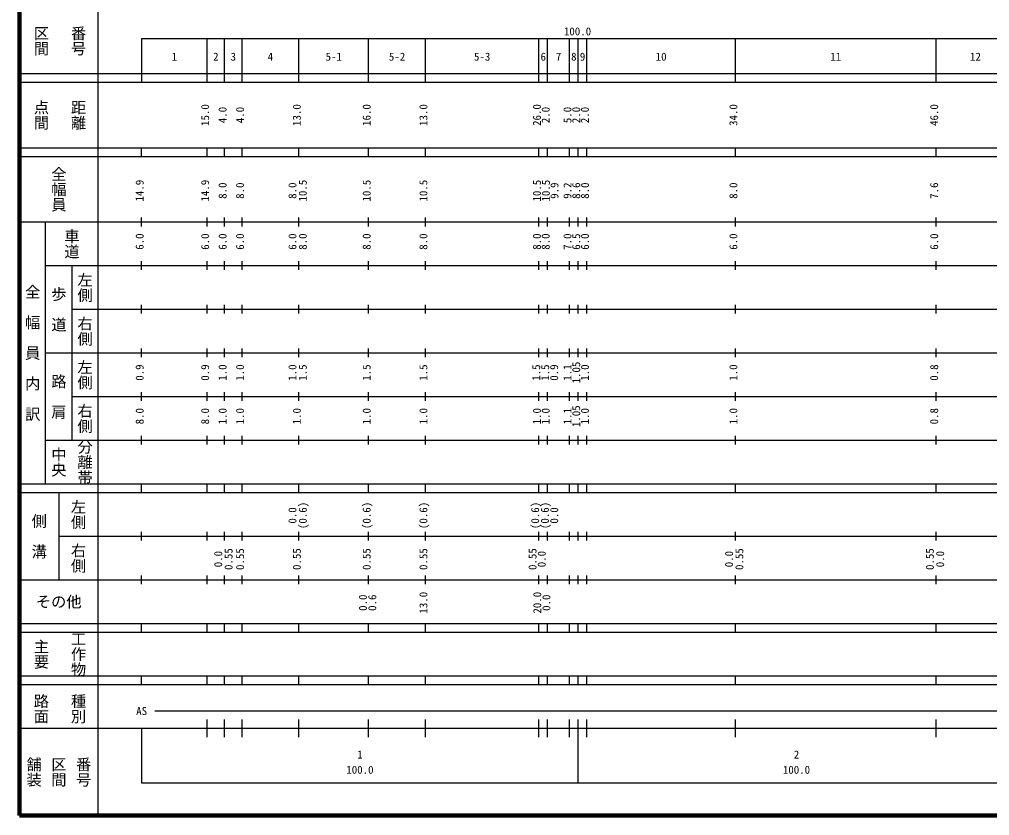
# Model space of a CAD drawing. Units: millimetres on the paper, enlarged 1000 times. Extents: x 40000 to 680000, y 20000 to 380000.
# Drawn here: x 40000 to 262234, y 20000 to 202409 of the extents above; entities that cross this region are included whole.
import ezdxf
from ezdxf.enums import TextEntityAlignment as Align

# ---------------------------------------------------------------- set-up
doc = ezdxf.new("R2010")
doc.units = ezdxf.units.MM
doc.header["$LTSCALE"] = 1000
doc.layers.add('M-TTL', color=2, linetype='Continuous', lineweight=140)
doc.layers.add('M-TTL-BAND', color=7, linetype='Continuous', lineweight=25)
doc.styles.add('@ＭＳ ゴシック', font='')
doc.styles.add('ＭＳ ゴシック', font='')
doc.styles.get('@ＭＳ ゴシック').set_extended_font_data('@MS Gothic')
doc.styles.get('ＭＳ ゴシック').set_extended_font_data('MS Gothic')

msp = doc.modelspace()

# ---------------------------------------------------------------- linework, layer by layer
at = {"layer": 'M-TTL'}
for p, q in [((40000, 380000), (40000, 20000)), ((40000, 20000), (680000, 20000))]:
    msp.add_line(p, q, dxfattribs=at)
at = {"layer": 'M-TTL-BAND'}
for p, q in [((58000, 370000), (58000, 20000)), ((68000, 198000), (579000, 198000)), ((68000, 198000), (68000, 188000)), ((83000, 188000), (83000, 198000)), ((87000, 188000), (87000, 198000)), ((91000, 188000), (91000, 198000)), ((104000, 188000), (104000, 198000)), ((120000, 188000), (120000, 198000)), ((133000, 188000), (133000, 198000)), ((159000, 188000), (159000, 198000)), ((161000, 188000), (161000, 198000)), ((166000, 188000), (166000, 198000)), ((168000, 188000), (168000, 198000)), ((170000, 188000), (170000, 198000)), ((204000, 188000), (204000, 198000)), ((250000, 188000), (250000, 198000)), ((40000, 190000), (579000, 190000)), ((40000, 188000), (579000, 188000)), ((40000, 173000), (579000, 173000)), ((68000, 171000), (68000, 173000)), ((83000, 171000), (83000, 173000)), ((87000, 171000), (87000, 173000)), ((91000, 171000), (91000, 173000)), ((104000, 171000), (104000, 173000)), ((120000, 171000), (120000, 173000)), ((133000, 171000), (133000, 173000)), ((159000, 171000), (159000, 173000)), ((161000, 171000), (161000, 173000)), ((166000, 171000), (166000, 173000)), ((168000, 171000), (168000, 173000)), ((170000, 171000), (170000, 173000)), ((204000, 171000), (204000, 173000)), ((250000, 171000), (250000, 173000)), ((40000, 171000), (579000, 171000)), ((40000, 156000), (579000, 156000)), ((46000, 96000), (46000, 156000)), ((68000, 155000), (68000, 157000)), ((83000, 155000), (83000, 157000)), ((87000, 155000), (87000, 157000)), ((91000, 155000), (91000, 157000)), ((104000, 155000), (104000, 157000)), ((120000, 155000), (120000, 157000)), ((133000, 155000), (133000, 157000)), ((159000, 155000), (159000, 157000)), ((161000, 155000), (161000, 157000)), ((166000, 155000), (166000, 157000)), ((168000, 155000), (168000, 157000)), ((170000, 155000), (170000, 157000)), ((204000, 155000), (204000, 157000)), ((250000, 155000), (250000, 157000)), ((68000, 145000), (68000, 147000)), ((83000, 145000), (83000, 147000)), ((87000, 145000), (87000, 147000)), ((91000, 145000), (91000, 147000)), ((104000, 145000), (104000, 147000)), ((120000, 145000), (120000, 147000)), ((133000, 145000), (133000, 147000)), ((159000, 145000), (159000, 147000)), ((161000, 145000), (161000, 147000)), ((166000, 145000), (166000, 147000)), ((168000, 145000), (168000, 147000)), ((170000, 145000), (170000, 147000)), ((204000, 145000), (204000, 147000)), ((250000, 145000), (250000, 147000)), ((46000, 146000), (579000, 146000)), ((52000, 146000), (52000, 106000)), ((52000, 136000), (579000, 136000)), ((68000, 135000), (68000, 137000)), ((83000, 135000), (83000, 137000)), ((87000, 135000), (87000, 137000)), ((91000, 135000), (91000, 137000)), ((104000, 135000), (104000, 137000)), ((120000, 135000), (120000, 137000)), ((133000, 135000), (133000, 137000)), ((159000, 135000), (159000, 137000)), ((161000, 135000), (161000, 137000)), ((166000, 135000), (166000, 137000)), ((168000, 135000), (168000, 137000)), ((170000, 135000), (170000, 137000)), ((204000, 135000), (204000, 137000)), ((250000, 135000), (250000, 137000)), ((68000, 125000), (68000, 127000)), ((83000, 125000), (83000, 127000)), ((87000, 125000), (87000, 127000)), ((91000, 125000), (91000, 127000)), ((104000, 125000), (104000, 127000)), ((120000, 125000), (120000, 127000)), ((133000, 125000), (133000, 127000)), ((159000, 125000), (159000, 127000)), ((161000, 125000), (161000, 127000)), ((166000, 125000), (166000, 127000)), ((168000, 125000), (168000, 127000)), ((170000, 125000), (170000, 127000)), ((204000, 125000), (204000, 127000)), ((250000, 125000), (250000, 127000)), ((46000, 126000), (579000, 126000)), ((52000, 116000), (579000, 116000)), ((68000, 115000), (68000, 117000)), ((83000, 115000), (83000, 117000)), ((87000, 115000), (87000, 117000)), ((91000, 115000), (91000, 117000)), ((104000, 115000), (104000, 117000)), ((120000, 115000), (120000, 117000)), ((133000, 115000), (133000, 117000)), ((159000, 115000), (159000, 117000)), ((161000, 115000), (161000, 117000)), ((166000, 115000), (166000, 117000)), ((168000, 115000), (168000, 117000)), ((170000, 115000), (170000, 117000)), ((204000, 115000), (204000, 117000)), ((250000, 115000), (250000, 117000)), ((68000, 105000), (68000, 107000)), ((83000, 105000), (83000, 107000)), ((87000, 105000), (87000, 107000)), ((91000, 105000), (91000, 107000)), ((104000, 105000), (104000, 107000)), ((120000, 105000), (120000, 107000)), ((133000, 105000), (133000, 107000)), ((159000, 105000), (159000, 107000)), ((161000, 105000), (161000, 107000)), ((166000, 105000), (166000, 107000)), ((168000, 105000), (168000, 107000)), ((170000, 105000), (170000, 107000)), ((204000, 105000), (204000, 107000)), ((250000, 105000), (250000, 107000)), ((46000, 106000), (579000, 106000)), ((40000, 96000), (579000, 96000)), ((68000, 94000), (68000, 96000)), ((83000, 94000), (83000, 96000)), ((87000, 94000), (87000, 96000)), ((91000, 94000), (91000, 96000)), ((104000, 94000), (104000, 96000)), ((120000, 94000), (120000, 96000)), ((133000, 94000), (133000, 96000)), ((159000, 94000), (159000, 96000)), ((161000, 94000), (161000, 96000)), ((166000, 94000), (166000, 96000)), ((168000, 94000), (168000, 96000)), ((170000, 94000), (170000, 96000)), ((204000, 94000), (204000, 96000)), ((250000, 94000), (250000, 96000)), ((40000, 94000), (579000, 94000)), ((49000, 94000), (49000, 74000)), ((68000, 83000), (68000, 85000)), ((83000, 83000), (83000, 85000)), ((87000, 83000), (87000, 85000)), ((91000, 83000), (91000, 85000)), ((104000, 83000), (104000, 85000)), ((120000, 83000), (120000, 85000)), ((133000, 83000), (133000, 85000)), ((159000, 83000), (159000, 85000)), ((161000, 83000), (161000, 85000)), ((166000, 83000), (166000, 85000)), ((168000, 83000), (168000, 85000)), ((170000, 83000), (170000, 85000)), ((204000, 83000), (204000, 85000)), ((250000, 83000), (250000, 85000)), ((49000, 84000), (579000, 84000)), ((40000, 74000), (579000, 74000)), ((68000, 73000), (68000, 75000)), ((83000, 73000), (83000, 75000)), ((87000, 73000), (87000, 75000)), ((91000, 73000), (91000, 75000)), ((104000, 73000), (104000, 75000)), ((120000, 73000), (120000, 75000)), ((133000, 73000), (133000, 75000)), ((159000, 73000), (159000, 75000)), ((161000, 73000), (161000, 75000)), ((166000, 73000), (166000, 75000)), ((168000, 73000), (168000, 75000)), ((170000, 73000), (170000, 75000)), ((204000, 73000), (204000, 75000)), ((250000, 73000), (250000, 75000)), ((40000, 64000), (579000, 64000)), ((68000, 62000), (68000, 64000)), ((83000, 62000), (83000, 64000)), ((87000, 62000), (87000, 64000)), ((91000, 62000), (91000, 64000)), ((104000, 62000), (104000, 64000)), ((120000, 62000), (120000, 64000)), ((133000, 62000), (133000, 64000)), ((159000, 62000), (159000, 64000)), ((161000, 62000), (161000, 64000)), ((166000, 62000), (166000, 64000)), ((168000, 62000), (168000, 64000)), ((170000, 62000), (170000, 64000)), ((204000, 62000), (204000, 64000)), ((250000, 62000), (250000, 64000)), ((40000, 62000), (579000, 62000)), ((40000, 52000), (579000, 52000)), ((68000, 50000), (68000, 52000)), ((83000, 50000), (83000, 52000)), ((87000, 50000), (87000, 52000)), ((91000, 50000), (91000, 52000)), ((104000, 50000), (104000, 52000)), ((120000, 50000), (120000, 52000)), ((133000, 50000), (133000, 52000)), ((159000, 50000), (159000, 52000)), ((161000, 50000), (161000, 52000)), ((166000, 50000), (166000, 52000)), ((168000, 50000), (168000, 52000)), ((170000, 50000), (170000, 52000)), ((204000, 50000), (204000, 52000)), ((250000, 50000), (250000, 52000)), ((40000, 50000), (579000, 50000)), ((71000, 44000), (565000, 44000)), ((83000, 38000), (83000, 42000)), ((87000, 38000), (87000, 42000)), ((91000, 38000), (91000, 42000)), ((104000, 38000), (104000, 42000)), ((120000, 38000), (120000, 42000)), ((133000, 38000), (133000, 42000)), ((159000, 38000), (159000, 42000)), ((161000, 38000), (161000, 42000)), ((166000, 38000), (166000, 42000)), ((168000, 27500), (168000, 42000)), ((170000, 38000), (170000, 42000)), ((204000, 38000), (204000, 42000)), ((250000, 38000), (250000, 42000)), ((40000, 40000), (579000, 40000)), ((68000, 40000), (68000, 27500)), ((68000, 27500), (579000, 27500))]:
    msp.add_line(p, q, dxfattribs=at)

# ---------------------------------------------------------------- texts
at = {"layer": 'M-TTL-BAND', "style": '@ＭＳ ゴシック'}
for s, p in [('区間', (45000, 197500)), ('番号', (53500, 197500)), ('点間', (45000, 180500)), ('距離', (53500, 180500)), ('全幅員', (49000, 163500)), ('車道', (52000, 151000)), ('左側', (55000, 141000)), ('全\u3000幅\u3000員\u3000内\u3000訳', (43000, 126000)), ('歩\u3000道', (49000, 136000)), ('右側', (55000, 131000)), ('左側', (55000, 121000)), ('路\u3000肩', (49000, 116000)), ('右側', (55000, 111000)), ('分離帯', (55000, 101000)), ('中央', (49000, 101000)), ('左側', (53500, 89000)), ('側\u3000溝', (44500, 84000)), ('右側', (53500, 79000)), ('主要', (45000, 57000)), ('工作物', (53500, 57000)), ('路面', (45000, 44500)), ('種別', (53500, 44500)), ('舗装', (43333, 30000)), ('区間', (49000, 30000)), ('番号', (54667, 30000))]:
    msp.add_text(s, height=2566, rotation=270, dxfattribs=at).set_placement(p, align=Align.MIDDLE_CENTER)
at = {"layer": 'M-TTL-BAND', "style": 'ＭＳ ゴシック'}
for s, p in [('100.0', (167844, 198195)), ('1', (75500, 192405)), ('2', (85000, 192405)), ('3', (89000, 192405)), ('4', (97500, 192405)), ('5-1', (112000, 192405)), ('5-2', (126500, 192405)), ('5-3', (146000, 192405)), ('6', (160000, 192405)), ('7', (163500, 192405)), ('8', (167000, 192405)), ('9', (169000, 192405)), ('10', (187000, 192405)), ('11', (227000, 192405)), ('12', (259000, 192405)), ('AS', (68000, 42500)), ('1', (118000, 32523)), ('2', (218000, 32523)), ('100.0', (118000, 29033)), ('100.0', (218000, 29033))]:
    msp.add_text(s, height=1833, dxfattribs=at).set_placement(p, align=Align.BOTTOM_CENTER)
for s, p in [('15.0', (84000, 180500)), ('4.0', (88000, 180500)), ('4.0', (92000, 180500)), ('13.0', (105000, 180500)), ('16.0', (121000, 180500)), ('13.0', (134000, 180500)), ('26.0', (160000, 180500)), ('2.0', (162000, 180500)), ('5.0', (167000, 180500)), ('2.0', (169000, 180500)), ('2.0', (171000, 180500)), ('34.0', (205000, 180500)), ('46.0', (251000, 180500)), ('14.9', (69000, 163174)), ('14.9', (84000, 163174)), ('8.0', (88000, 163174)), ('8.0', (92000, 163174)), ('8.0', (104000, 163174)), ('10.5', (106370, 163174)), ('10.5', (121000, 163174)), ('10.5', (134000, 163174)), ('10.5', (160000, 163174)), ('10.5', (162050, 163174)), ('9.9', (164024, 163174)), ('9.2', (167000, 163174)), ('8.6', (169000, 163174)), ('8.0', (171000, 163174)), ('8.0', (205000, 163174)), ('7.6', (251000, 163174)), ('6.0', (69000, 151500)), ('6.0', (84000, 151500)), ('6.0', (88000, 151500)), ('6.0', (92000, 151500)), ('6.0', (104000, 151500)), ('8.0', (106370, 151500)), ('8.0', (121000, 151500)), ('8.0', (134000, 151500)), ('8.0', (160000, 151500)), ('8.0', (162000, 151500)), ('7.0', (167000, 151500)), ('6.5', (169000, 151500)), ('6.0', (171000, 151500)), ('6.0', (205000, 151500)), ('6.0', (251000, 151500)), ('0.9', (69000, 121500)), ('0.9', (84000, 121500)), ('1.0', (88000, 121500)), ('1.0', (92000, 121500)), ('1.0', (104000, 121500)), ('1.5', (106370, 121500)), ('1.5', (121000, 121500)), ('1.5', (134000, 121500)), ('1.5', (159850, 121500)), ('1.5', (161893, 121500)), ('0.9', (163944, 121500)), ('1.1', (167000, 121500)), ('1.05', (169000, 121500)), ('1.0', (171000, 121500)), ('1.0', (205000, 121500)), ('0.8', (251000, 121500)), ('1.05', (169000, 111500)), ('8.0', (69000, 111500)), ('8.0', (84000, 111500)), ('1.0', (88000, 111500)), ('1.0', (92000, 111500)), ('1.0', (105000, 111500)), ('1.0', (121000, 111500)), ('1.0', (134000, 111500)), ('1.0', (160000, 111500)), ('1.0', (162000, 111500)), ('1.1', (167000, 111500)), ('1.0', (171000, 111500)), ('1.0', (205000, 111500)), ('0.8', (251000, 111500)), ('(0.6)', (106370, 88764)), ('(0.6)', (121000, 88764)), ('(0.6)', (134000, 88764)), ('(0.6)', (159593, 88764)), ('(0.6)', (161824, 88764)), ('0.0', (104000, 88764)), ('0.0', (163968, 88764)), ('0.0', (87000, 78764)), ('0.55', (89370, 78764)), ('0.55', (92000, 78764)), ('0.55', (105000, 78764)), ('0.55', (121000, 78764)), ('0.55', (134000, 78764)), ('0.55', (159000, 78764)), ('0.0', (161087, 78764)), ('0.0', (204000, 78764)), ('0.55', (206370, 78764)), ('0.55', (250000, 78764)), ('0.0', (252370, 78764)), ('13.0', (134000, 68770)), ('20.0', (160079, 68770)), ('0.0', (120133, 68770)), ('0.6', (122285, 68770)), ('0.0', (162166, 68770))]:
    msp.add_text(s, height=1833, rotation=90, dxfattribs=at).set_placement(p, align=Align.BOTTOM_CENTER)
msp.add_text('その他', height=2566, dxfattribs=at).set_placement((49000, 69000), align=Align.MIDDLE_CENTER)

doc.saveas('drawing.dxf')
